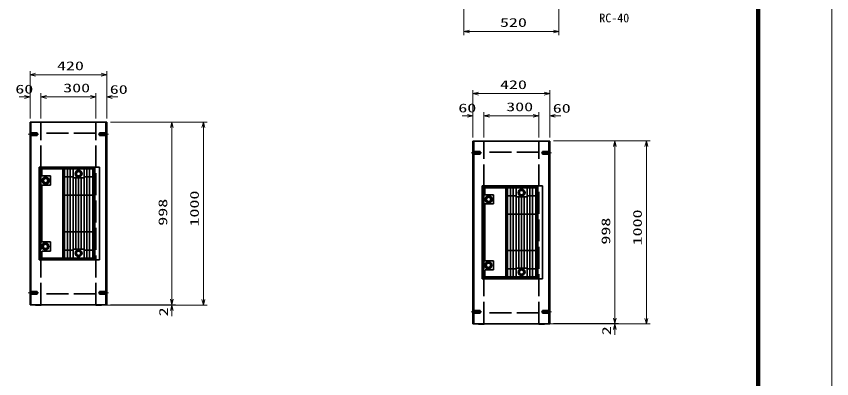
# Model space of a CAD drawing. Units: millimetres on the paper. Extents: x 0 to 842, y 1 to 595.
# Drawn here: x 618.5 to 841.5, y 297.5 to 396.5 of the extents above; entities that cross this region are included whole.
import ezdxf
from ezdxf.enums import TextEntityAlignment as Align

# ---------------------------------------------------------------- set-up
doc = ezdxf.new("R2010")
doc.units = ezdxf.units.MM
doc.linetypes.add('CHAIN', pattern=[18.5, 12, -1.5, 3.5, -1.5])
doc.linetypes.add('DASHED', pattern=[7.5, 6, -1.5])
for name, color, linetype, lineweight in [('D-BMK（構造物基準線）', 2, 'CHAIN', 18), ('D-STR-DIM（寸法）', 7, 'Continuous', 13), ('D-STR-HTXT(基礎砕石-旗)', 7, 'Continuous', 13), ('D-STR（構造物）', 1, 'Continuous', 35), ('D-TTL-LINE（区切線）', 1, 'Continuous', 35), ('D-TTL（外枠）', 2, 'Continuous', 140)]:
    doc.layers.add(name, color=color, linetype=linetype, lineweight=lineweight)
doc.styles.add('ＭＳ ゴシック', font='')
doc.styles.get('ＭＳ ゴシック').set_extended_font_data('MS Gothic')

# ---------------------------------------------------------------- blocks, each defined once
blk = doc.blocks.new('_Open30@@SfigorgFlag@@4')
at = {"color": 7, "linetype": 'Continuous', "lineweight": 13}
for p, q in [((-1, 0.2679), (0, 0)), ((0, 0), (-1, -0.2679)), ((0, 0), (-1, 0))]:
    blk.add_line(p, q, dxfattribs=at)

msp = doc.modelspace()

# ---------------------------------------------------------------- linework, layer by layer
at = {"layer": 'D-BMK（構造物基準線）'}
for p, q in [((621.791, 364.345), (624.64, 364.345)), ((643.715, 364.345), (640.865, 364.345)), ((742.942, 359.19), (745.792, 359.19)), ((764.866, 359.19), (762.017, 359.19)), ((621.791, 320.945), (624.64, 320.945)), ((643.715, 320.945), (640.865, 320.945)), ((742.942, 315.79), (745.792, 315.79)), ((764.866, 315.79), (762.017, 315.79))]:
    msp.add_line(p, q, dxfattribs=at)
at = {"layer": 'D-STR-DIM（寸法）'}
for p, q in [((740.904, 408.5), (740.904, 391.376)), ((766.904, 408.5), (766.904, 391.376)), ((742.404, 392.376), (765.404, 392.376)), ((622.253, 375.492), (622.253, 381.542)), ((643.253, 375.522), (643.253, 381.542)), ((623.753, 380.542), (641.753, 380.542)), ((622.253, 368.595), (622.253, 375.492)), ((625.253, 368.595), (625.253, 375.492)), ((625.253, 368.647), (625.253, 375.492)), ((640.253, 368.595), (640.253, 375.492)), ((640.253, 368.595), (640.253, 375.492)), ((643.253, 368.565), (643.253, 375.492)), ((743.404, 370.337), (743.404, 376.387)), ((744.904, 375.387), (762.904, 375.387)), ((764.404, 370.367), (764.404, 376.387)), ((620.753, 374.492), (619.253, 374.492)), ((626.753, 374.492), (638.753, 374.492)), ((626.753, 374.492), (628.253, 374.492)), ((638.753, 374.492), (637.253, 374.492)), ((644.753, 374.492), (646.253, 374.492)), ((743.404, 363.44), (743.404, 370.337)), ((746.404, 363.44), (746.404, 370.337)), ((746.404, 363.492), (746.404, 370.337)), ((761.404, 363.44), (761.404, 370.337)), ((761.404, 363.44), (761.404, 370.337)), ((764.404, 363.41), (764.404, 370.337)), ((741.904, 369.337), (740.404, 369.337)), ((747.904, 369.337), (759.904, 369.337)), ((747.904, 369.337), (749.404, 369.337)), ((759.904, 369.337), (758.404, 369.337)), ((765.904, 369.337), (767.404, 369.337)), ((644.253, 367.626), (662.041, 367.626)), ((661.041, 319.226), (661.041, 366.126)), ((662.041, 367.626), (670.681, 367.626)), ((669.681, 319.126), (669.681, 366.126)), ((765.404, 362.47), (783.193, 362.47)), ((783.193, 362.47), (791.833, 362.47)), ((782.193, 314.07), (782.193, 360.97)), ((790.833, 313.97), (790.833, 360.97)), ((661.041, 319.226), (661.041, 320.726)), ((643.003, 317.626), (662.041, 317.626)), ((644.253, 317.726), (662.041, 317.726)), ((644.253, 317.726), (662.041, 317.726)), ((659.604, 317.626), (670.681, 317.626)), ((661.041, 316.126), (661.041, 314.626)), ((782.193, 314.07), (782.193, 315.57)), ((764.154, 312.47), (783.193, 312.47)), ((765.404, 312.57), (783.193, 312.57)), ((765.404, 312.57), (783.193, 312.57)), ((780.756, 312.47), (791.833, 312.47)), ((782.193, 310.97), (782.193, 309.47))]:
    msp.add_line(p, q, dxfattribs=at)
at = {"layer": 'D-STR（構造物）'}
for p, q in [((622.253, 317.695), (622.253, 367.595)), ((643.253, 367.595), (622.253, 367.595)), ((622.503, 317.695), (622.503, 367.595)), ((643.003, 317.695), (643.003, 367.595)), ((643.253, 317.695), (643.253, 367.595)), ((622.253, 364.695), (624.253, 364.695)), ((622.253, 363.995), (624.253, 363.995)), ((624.253, 363.995), (624.253, 364.695)), ((643.253, 364.695), (641.253, 364.695)), ((641.253, 363.995), (641.253, 364.695)), ((643.253, 363.995), (641.253, 363.995)), ((743.404, 312.54), (743.404, 362.44)), ((764.404, 362.44), (743.404, 362.44)), ((743.654, 312.54), (743.654, 362.44)), ((764.154, 312.54), (764.154, 362.44)), ((764.404, 312.54), (764.404, 362.44)), ((743.404, 359.54), (745.404, 359.54)), ((745.404, 358.84), (745.404, 359.54)), ((764.404, 359.54), (762.404, 359.54)), ((762.404, 358.84), (762.404, 359.54)), ((743.404, 358.84), (745.404, 358.84)), ((764.404, 358.84), (762.404, 358.84)), ((624.753, 355.32), (624.753, 329.97)), ((640.753, 355.32), (624.753, 355.32)), ((625.053, 355.02), (625.053, 330.27)), ((631.252, 355.02), (625.053, 355.02)), ((625.532, 352.895), (625.532, 354.82)), ((631.252, 354.82), (625.532, 354.82)), ((631.252, 355.32), (631.252, 329.97)), ((641.302, 355.32), (631.252, 355.32)), ((631.552, 355.32), (631.552, 329.97)), ((639.502, 355.02), (631.552, 355.02)), ((631.652, 354.82), (631.652, 330.47)), ((639.402, 354.82), (631.652, 354.82)), ((632.527, 354.82), (632.527, 330.47)), ((633.277, 330.47), (633.277, 354.82)), ((634.027, 354.82), (634.027, 330.47)), ((637.027, 354.82), (637.027, 330.47)), ((637.777, 330.47), (637.777, 354.82)), ((638.527, 354.82), (638.527, 330.47)), ((639.402, 330.47), (639.402, 354.82)), ((639.502, 330.27), (639.502, 355.32)), ((639.802, 355.32), (639.802, 329.97)), ((639.952, 329.97), (639.952, 355.32)), ((641.302, 329.97), (641.302, 355.32)), ((627.882, 352.895), (625.532, 352.895)), ((627.882, 350.395), (627.882, 352.895)), ((631.652, 352.645), (634.027, 352.645)), ((634.027, 352.395), (637.027, 352.395)), ((634.777, 352.395), (634.777, 332.895)), ((634.835, 353.495), (635.181, 354.095)), ((635.181, 352.895), (634.835, 353.495)), ((635.181, 354.095), (635.874, 354.095)), ((635.874, 352.895), (635.181, 352.895)), ((635.527, 332.895), (635.527, 352.395)), ((635.874, 354.095), (636.22, 353.495)), ((636.22, 353.495), (635.874, 352.895)), ((636.277, 352.395), (636.277, 332.895)), ((637.027, 352.645), (639.402, 352.645)), ((625.477, 334.895), (625.477, 350.395)), ((625.477, 350.395), (627.882, 350.395)), ((626.176, 352.245), (625.83, 351.645)), ((625.83, 351.645), (626.176, 351.045)), ((626.869, 352.245), (626.176, 352.245)), ((626.176, 351.045), (626.869, 351.045)), ((627.215, 351.645), (626.869, 352.245)), ((626.869, 351.045), (627.215, 351.645)), ((745.904, 350.165), (745.904, 324.815)), ((761.904, 350.165), (745.904, 350.165)), ((752.404, 350.165), (752.404, 324.815)), ((762.454, 350.165), (752.404, 350.165)), ((752.704, 350.165), (752.704, 324.815)), ((760.654, 325.115), (760.654, 350.165)), ((760.954, 350.165), (760.954, 324.815)), ((761.104, 324.815), (761.104, 350.165)), ((762.454, 324.815), (762.454, 350.165)), ((746.204, 349.865), (746.204, 325.115)), ((752.404, 349.865), (746.204, 349.865)), ((746.684, 347.74), (746.684, 349.665)), ((752.404, 349.665), (746.684, 349.665)), ((760.654, 349.865), (752.704, 349.865)), ((752.804, 349.665), (752.804, 325.315)), ((760.554, 349.665), (752.804, 349.665)), ((753.679, 349.665), (753.679, 325.315)), ((754.429, 325.315), (754.429, 349.665)), ((755.179, 349.665), (755.179, 325.315)), ((755.987, 348.34), (756.333, 348.94)), ((756.333, 347.74), (755.987, 348.34)), ((756.333, 348.94), (757.026, 348.94)), ((757.026, 348.94), (757.372, 348.34)), ((757.372, 348.34), (757.026, 347.74)), ((758.179, 349.665), (758.179, 325.315)), ((758.929, 325.315), (758.929, 349.665)), ((759.679, 349.665), (759.679, 325.315)), ((760.554, 325.315), (760.554, 349.665)), ((639.402, 347.645), (631.652, 347.645)), ((749.034, 347.74), (746.684, 347.74)), ((747.328, 347.09), (746.982, 346.49)), ((746.982, 346.49), (747.328, 345.89)), ((748.021, 347.09), (747.328, 347.09)), ((747.328, 345.89), (748.021, 345.89)), ((748.367, 346.49), (748.021, 347.09)), ((748.021, 345.89), (748.367, 346.49)), ((749.034, 345.24), (749.034, 347.74)), ((752.804, 347.49), (755.179, 347.49)), ((755.179, 347.24), (758.179, 347.24)), ((755.929, 347.24), (755.929, 327.74)), ((757.026, 347.74), (756.333, 347.74)), ((756.679, 327.74), (756.679, 347.24)), ((757.429, 347.24), (757.429, 327.74)), ((758.179, 347.49), (760.554, 347.49)), ((746.629, 329.74), (746.629, 345.24)), ((746.629, 345.24), (749.034, 345.24)), ((760.554, 342.49), (752.804, 342.49)), ((639.402, 337.645), (631.652, 337.645)), ((627.882, 334.895), (625.477, 334.895)), ((627.882, 332.395), (627.882, 334.895)), ((625.532, 330.47), (625.532, 332.395)), ((625.532, 332.395), (627.882, 332.395)), ((626.121, 334.245), (625.775, 333.645)), ((625.775, 333.645), (626.121, 333.045)), ((626.814, 334.245), (626.121, 334.245)), ((626.121, 333.045), (626.814, 333.045)), ((627.16, 333.645), (626.814, 334.245)), ((626.814, 333.045), (627.16, 333.645)), ((634.027, 332.645), (631.652, 332.645)), ((637.027, 332.895), (634.027, 332.895)), ((635.181, 332.395), (634.835, 331.795)), ((635.874, 332.395), (635.181, 332.395)), ((636.22, 331.795), (635.874, 332.395)), ((639.402, 332.645), (637.027, 332.645)), ((760.554, 332.49), (752.804, 332.49)), ((625.053, 330.27), (631.252, 330.27)), ((625.532, 330.47), (631.252, 330.47)), ((639.502, 330.27), (631.552, 330.27)), ((631.652, 330.47), (639.402, 330.47)), ((634.835, 331.795), (635.181, 331.195)), ((635.181, 331.195), (635.874, 331.195)), ((635.874, 331.195), (636.22, 331.795)), ((624.753, 329.97), (640.753, 329.97)), ((631.252, 329.97), (641.302, 329.97)), ((749.034, 329.74), (746.629, 329.74)), ((747.273, 329.09), (746.927, 328.49)), ((746.927, 328.49), (747.273, 327.89)), ((747.966, 329.09), (747.273, 329.09)), ((747.273, 327.89), (747.966, 327.89)), ((748.312, 328.49), (747.966, 329.09)), ((747.966, 327.89), (748.312, 328.49)), ((749.034, 327.24), (749.034, 329.74)), ((746.684, 325.315), (746.684, 327.24)), ((746.684, 327.24), (749.034, 327.24)), ((755.179, 327.49), (752.804, 327.49)), ((758.179, 327.74), (755.179, 327.74)), ((756.333, 327.24), (755.987, 326.64)), ((755.987, 326.64), (756.333, 326.04)), ((757.026, 327.24), (756.333, 327.24)), ((756.333, 326.04), (757.026, 326.04)), ((757.372, 326.64), (757.026, 327.24)), ((757.026, 326.04), (757.372, 326.64)), ((760.554, 327.49), (758.179, 327.49)), ((745.904, 324.815), (761.904, 324.815)), ((746.204, 325.115), (752.404, 325.115)), ((746.684, 325.315), (752.404, 325.315)), ((752.404, 324.815), (762.454, 324.815)), ((760.654, 325.115), (752.704, 325.115)), ((752.804, 325.315), (760.554, 325.315)), ((622.253, 321.295), (624.253, 321.295)), ((624.253, 321.295), (624.253, 320.595)), ((643.253, 321.295), (641.253, 321.295)), ((641.253, 321.295), (641.253, 320.595)), ((622.253, 320.595), (624.253, 320.595)), ((643.253, 320.595), (641.253, 320.595)), ((643.253, 317.695), (622.253, 317.695)), ((623.753, 317.595), (623.653, 317.695)), ((625.253, 317.595), (623.753, 317.595)), ((625.253, 317.595), (625.353, 317.695)), ((640.253, 317.595), (640.153, 317.695)), ((640.253, 317.595), (641.753, 317.595)), ((641.753, 317.595), (641.853, 317.695)), ((743.404, 316.14), (745.404, 316.14)), ((743.404, 315.44), (745.404, 315.44)), ((745.404, 316.14), (745.404, 315.44)), ((764.404, 316.14), (762.404, 316.14)), ((762.404, 316.14), (762.404, 315.44)), ((764.404, 315.44), (762.404, 315.44)), ((764.404, 312.54), (743.404, 312.54)), ((744.904, 312.44), (744.804, 312.54)), ((746.404, 312.44), (744.904, 312.44)), ((746.404, 312.44), (746.504, 312.54)), ((761.404, 312.44), (761.304, 312.54)), ((761.404, 312.44), (762.904, 312.44)), ((762.904, 312.44), (763.004, 312.54))]:
    msp.add_line(p, q, dxfattribs=at)
at = {"layer": 'D-STR（構造物）', "linetype": 'DASHED'}
for p, q in [((625.253, 317.695), (625.253, 367.595)), ((640.253, 317.695), (640.253, 367.595)), ((640.253, 364.595), (625.353, 364.595)), ((746.404, 312.54), (746.404, 362.44)), ((761.404, 312.54), (761.404, 362.44)), ((761.404, 359.44), (746.504, 359.44)), ((640.253, 320.695), (625.353, 320.695)), ((761.404, 315.54), (746.504, 315.54))]:
    msp.add_line(p, q, dxfattribs=at)
at = {"layer": 'D-STR（構造物）'}
for centre, radius in [((626.522, 351.645), 0.95), ((635.527, 353.495), 0.95), ((635.527, 353.495), 0.6), ((626.522, 351.645), 0.6), ((756.679, 348.34), 0.95), ((756.679, 348.34), 0.6), ((747.674, 346.49), 0.95), ((747.674, 346.49), 0.6), ((626.467, 333.645), 0.95), ((626.467, 333.645), 0.6), ((635.527, 331.795), 0.95), ((635.527, 331.795), 0.6), ((747.619, 328.49), 0.95), ((747.619, 328.49), 0.6), ((756.679, 326.64), 0.95), ((756.679, 326.64), 0.6)]:
    msp.add_circle(centre, radius, dxfattribs=at)
at = {"layer": 'D-TTL-LINE（区切線）', "color": 7, "lineweight": 18}
msp.add_line((841.5, 0.51), (841.5, 594.51), dxfattribs=at)
at = {"layer": 'D-TTL（外枠）'}
msp.add_line((821.4, 20.61), (821.4, 574.41), dxfattribs=at)

# ---------------------------------------------------------------- block references
at = {"layer": 'D-STR-DIM（寸法）', "xscale": 1.5, "yscale": 1.5}
for p, rotation in [((740.904, 392.376), 180), ((622.253, 380.542), 180), ((625.253, 374.492), 180), ((625.253, 374.492), 180), ((643.253, 374.492), 180), ((743.404, 375.387), 180), ((746.404, 369.337), 180), ((746.404, 369.337), 180), ((764.404, 369.337), 180), ((661.041, 367.626), 90), ((669.681, 367.626), 90), ((782.193, 362.47), 90), ((790.833, 362.47), 90), ((661.041, 317.726), 270), ((661.041, 317.726), 270), ((669.681, 317.626), 270), ((661.041, 317.626), 90), ((782.193, 312.57), 270), ((782.193, 312.57), 270), ((782.193, 312.47), 90), ((790.833, 312.47), 270)]:
    msp.add_blockref('_Open30@@SfigorgFlag@@4', p, dxfattribs=dict(at, rotation=rotation))
for p in [(766.904, 392.376), (643.253, 380.542), (622.253, 374.492), (640.253, 374.492), (640.253, 374.492), (764.404, 375.387), (743.404, 369.337), (761.404, 369.337), (761.404, 369.337)]:
    msp.add_blockref('_Open30@@SfigorgFlag@@4', p, dxfattribs=at)

# ---------------------------------------------------------------- texts
at = {"layer": 'D-STR-DIM（寸法）', "style": 'ＭＳ ゴシック', "width": 1.5}
for s, p in [('520', (750.779, 392.913)), ('420', (629.628, 381.08)), ('60', (618.238, 374.71)), ('300', (631.336, 375.03)), ('60', (644.072, 374.616)), ('420', (750.779, 375.924)), ('60', (739.39, 369.555)), ('300', (752.487, 369.874)), ('60', (765.224, 369.46))]:
    msp.add_text(s, height=2.405, dxfattribs=at).set_placement(p, align=Align.BOTTOM_LEFT)
for s, p in [('1000', (669.144, 339.084)), ('998', (660.504, 339.301)), ('1000', (790.295, 333.929)), ('998', (781.655, 334.145)), ('2', (660.679, 314.538)), ('2', (781.831, 309.382))]:
    msp.add_text(s, height=2.405, rotation=90, dxfattribs=at).set_placement(p, align=Align.BOTTOM_LEFT)
at = {"layer": 'D-STR-HTXT(基礎砕石-旗)', "style": 'ＭＳ ゴシック'}
msp.add_text('RC-40', height=2.405, dxfattribs=at).set_placement((777.946, 394.152), align=Align.BOTTOM_LEFT)

doc.saveas('drawing.dxf')
